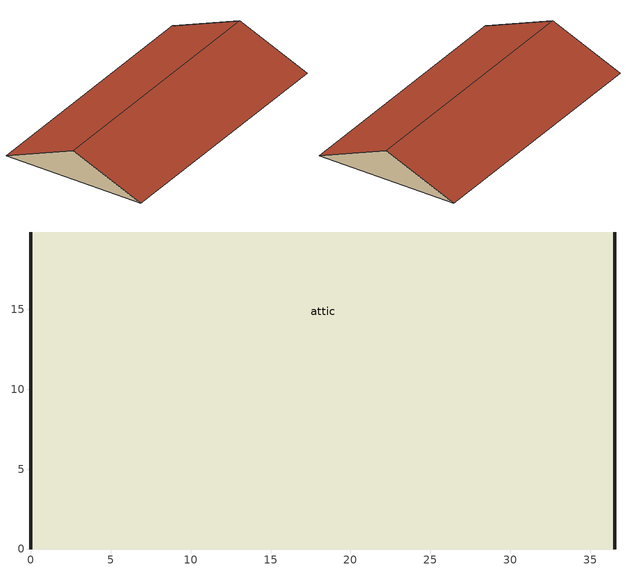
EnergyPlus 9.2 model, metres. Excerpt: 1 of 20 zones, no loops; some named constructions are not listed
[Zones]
attic
 wall outside (Gable_end): 36.54,0,7.92 36.54,19.84,7.92 36.54,9.92,12.05; 0,19.84,7.92 0,0,7.92 0,9.92,12.05
 roof outside (ext-roof-en-std-replaceme): 36.54,19.84,7.92 0,19.84,7.92 0,9.92,12.05 36.54,9.92,12.05; 0,0,7.92 36.54,0,7.92 36.54,9.92,12.05 0,9.92,12.05
[Building]
MF_Connecticut_Hartford-Bradley.Intl.AP.725080_gasfurnace_slab_IECC_2006: North Axis {deg}=0; Terrain=Suburbs; Loads Convergence Tolerance Value=0.04; Temperature Convergence Tolerance Value {deltaC}=0.4; Solar Distribution=FullExterior; Maximum Number of Warmup Days=25; Minimum Number of Warmup Days=6
[Site:Location]
Hartford Bradley Intl Ap_CT_USA Design_Conditions: Latitude {deg}=41.93; Longitude {deg}=-72.68; Time Zone {hr}=-5; Elevation {m}=49
[SizingPeriod:DesignDay]
Hartford Bradley Intl Ap Ann Clg .4% Condns DB=>MWB: Month=7; Day of Month=21; Day Type=SummerDesignDay; Maximum Dry-Bulb Temperature {C}=33.1; Daily Dry-Bulb Temperature Range {deltaC}=11.4; Humidity Condition Type=Wetbulb; Wetbulb or DewPoint at Maximum Dry-Bulb {C}=23; Barometric Pressure {Pa}=100738; Wind Speed {m/s}=4.5; Wind Direction {deg}=220; Rain Indicator=No; Snow Indicator=No; Daylight Saving Time Indicator=No; Solar Model Indicator=ASHRAEClearSky; Sky Clearness=1
[SizingPeriod:WeatherFileDays] Begin Day of Month=21; End Day of Month=22; Day of Week for Start Day=Monday; Use Weather File Daylight Saving Period=Yes; Use Weather File Rain and Snow Indicators=Yes
Name | Begin Month | End Month
WF1 | 1 | 1
WF2 | 7 | 7
[Site:WaterMainsTemperature]
Calculation Method=Correlation; Annual Average Outdoor Air Temperature {C}=10.3333; Maximum Difference In Monthly Average Outdoor Air Temperatures {deltaC}=25.6
[Material] Roughness=MediumSmooth
Name | Thickness {m} | Conductivity {W/m-K} | Density {kg/m3} | Specific Heat {J/kg-K}
Stucco_1in | 0.0254001 | 1.39892 | 1922.21 | 878.64
Drywall_1/2in | 0.0127 | 0.16009 | 800.923 | 1087.84
OSB_5/8in | 0.015875 | 0.1163 | 544.627 | 1213.36
[Material:NoMass]
Bldg_paper_felt: Roughness=Smooth; Thermal Resistance {m2-K/W}=0.0105666
[Material:AirGap]
Air_4_in_vert: Thermal Resistance {m2-K/W}=0.158499
[Construction]
Gable_end: Stucco_1in, Bldg_paper_felt, OSB_5/8in, Air_4_in_vert, Drywall_1/2in
[Zone]
attic: Multiplier=1
[GroundHeatTransfer:Control]
gtp_control: Run Basement Preprocessor=no; Run Slab Preprocessor=Yes
[GroundHeatTransfer:Slab:Materials]
NMAT: Number of materials=2; ALBEDO: Surface Albedo: No Snow=0.16; ALBEDO: Surface Albedo: Snow=0.4; EPSLW: Surface Emissivity: No Snow=0.9; EPSLW: Surface Emissivity: Snow=0.9; Z0: Surface Roughness: No Snow {cm}=0.75; Z0: Surface Roughness: Snow {cm}=0.05; HIN: Indoor HConv: Downward Flow {W/m2-K}=6; HIN: Indoor HConv: Upward {W/m2-K}=9
[GroundHeatTransfer:Slab:MatlProps]
RHO: Slab Material density {kg/m3}=2300; RHO: Soil Density {kg/m3}=1200; CP: Slab CP {J/kg-K}=650; CP: Soil CP {J/kg-K}=1200; TCON: Slab k {W/m-K}=0.9; TCON: Soil k {W/m-K}=1
[GroundHeatTransfer:Slab:BoundConds]
EVTR: Is surface evapotranspiration modeled=FALSE; FIXBC: is the lower boundary at a fixed temperature=TRUE; TDEEPin {C}=10; USRHflag: Is the ground surface h specified by the user?=FALSE
[GroundHeatTransfer:Slab:BldgProps]
IYRS: Number of years to iterate=10; Shape: Slab shape=0; HBLDG: Building height {m}=4; TIN1: January Indoor Average Temperature Setpoint {C}=22.22; TIN2: February Indoor Average Temperature Setpoint {C}=22.22; TIN3: March Indoor Average Temperature Setpoint {C}=22.22; TIN4: April Indoor Average Temperature Setpoint {C}=22.22; TIN5: May Indoor Average Temperature Setpoint {C}=22.22; TIN6: June Indoor Average Temperature Setpoint {C}=23.88; TIN7: July Indoor Average Temperature Setpoint {C}=23.88; TIN8: August Indoor Average Temperature Setpoint {C}=23.88; TIN9: September Indoor Average Temperature Setpoint {C}=23.88; TIN10: October Indoor Average Temperature Setpoint {C}=22.22; TIN11: November Indoor Average Temperature Setpoint {C}=22.22; TIN12: December Indoor Average Temperature Setpoint {C}=22.22; TINAmp: Daily Indoor sine wave variation amplitude {deltaC}=0; ConvTol: Convergence Tolerance=0.1
[GroundHeatTransfer:Slab:Insulation]
RINS: R value of under slab insulation {m2-K/W}=0; DINS: Width of strip of under slab insulation {m}=0; RVINS: R value of vertical insulation {m2-K/W}=1.761; ZVINS: Depth of vertical insulation {m}=1.5; IVINS: Flag: Is there vertical insulation=1
[GroundHeatTransfer:Slab:EquivalentSlab]
APRatio: The area to perimeter ratio for this slab {m}=2.84365; SLABDEPTH: Thickness of slab on grade {m}=0.1; CLEARANCE: Distance from edge of slab to domain edge {m}=15; ZCLEARANCE: Distance from bottom of slab to domain bottom {m}=15
[ZoneInfiltration:EffectiveLeakageArea]
AtticVent: Zone=attic; Schedule=always_avail; Effective Air Leakage Area {cm2}=3330; Stack Coefficient=0.000435; Wind Coefficient=0.000271
[Exterior:Lights]
Name | Schedule | Design Level {W}
Exterior-Lights_unit1_FrontRow_BottomFloor; Exterior-Lights_unit2_FrontRow_BottomFloor; Exterior-Lights_unit3_FrontRow_BottomFloor; Exterior-Lights_unit1_BackRow_BottomFloor; Exterior-Lights_unit2_BackRow_BottomFloor; Exterior-Lights_unit3_BackRow_BottomFloor; Exterior-Lights_unit1_FrontRow_MiddleFloor; Exterior-Lights_unit2_FrontRow_MiddleFloor; Exterior-Lights_unit3_FrontRow_MiddleFloor; Exterior-Lights_unit1_BackRow_MiddleFloor; Exterior-Lights_unit2_BackRow_MiddleFloor; Exterior-Lights_unit3_BackRow_MiddleFloor; Exterior-Lights_unit1_FrontRow_TopFloor; Exterior-Lights_unit2_FrontRow_TopFloor; Exterior-Lights_unit3_FrontRow_TopFloor; Exterior-Lights_unit1_BackRow_TopFloor; Exterior-Lights_unit2_BackRow_TopFloor; Exterior-Lights_unit3_BackRow_TopFloor | ExteriorLightingProfile | 30
Garage-Lights_unit1_FrontRow_BottomFloor; Garage-Lights_unit2_FrontRow_BottomFloor; Garage-Lights_unit3_FrontRow_BottomFloor; Garage-Lights_unit1_BackRow_BottomFloor; Garage-Lights_unit2_BackRow_BottomFloor; Garage-Lights_unit3_BackRow_BottomFloor; Garage-Lights_unit1_FrontRow_MiddleFloor; Garage-Lights_unit2_FrontRow_MiddleFloor; Garage-Lights_unit3_FrontRow_MiddleFloor; Garage-Lights_unit1_BackRow_MiddleFloor; Garage-Lights_unit2_BackRow_MiddleFloor; Garage-Lights_unit3_BackRow_MiddleFloor; Garage-Lights_unit1_FrontRow_TopFloor; Garage-Lights_unit2_FrontRow_TopFloor; Garage-Lights_unit3_FrontRow_TopFloor; Garage-Lights_unit1_BackRow_TopFloor; Garage-Lights_unit2_BackRow_TopFloor | LightingProfile | 6
Garage-Lights_unit3_BackRow_TopFloor | LightingProfile | 8.416
[HVACTemplate:Thermostat]
dual_thermostat: Heating Setpoint Schedule=heating_sch; Cooling Setpoint Schedule=cooling_sch
[AvailabilityManager:Scheduled]
System availability: Schedule=always_avail
[Schedule:Day:Hourly]
LightingProfileDay: 0.0625, 0.0625, 0.0625, 0.0625, 0.1875, 0.390625, 0.4375, 0.390625, 0.171875, 0.117188, 0.117188, 0.117188, 0.117188, 0.117188, 0.117188, 0.203125, 0.4375, 0.609375, 0.820312, 0.984375, 1, 0.6875, 0.382812, 0.15625
ExteriorLightingProfileDay: 1, 1, 1, 1, 1, 1, 0, 0, 0, 0, 0, 0, 0, 0, 0, 0, 0, 0, 1, 1, 1, 1, 1, 1
[Schedule:Week:Compact]
LightingProfileWeek: AllDays, LightingProfileDay
ExteriorLightingProfileWeek: AllDays, ExteriorLightingProfileDay
[Schedule:Year]
LightingProfile: LightingProfileWeek, 1, 1, 12, 31
ExteriorLightingProfile: ExteriorLightingProfileWeek, 1, 1, 12, 31
[Schedule:Compact]
always_avail: Through: 12/31, For: AllDays, Until: 24:00, 1
heating_sch: Through: 12/31, For: AllDays, Until: 24:00, 22.22
cooling_sch: Through: 12/31, For: AllDays, Until: 24:00, 26
